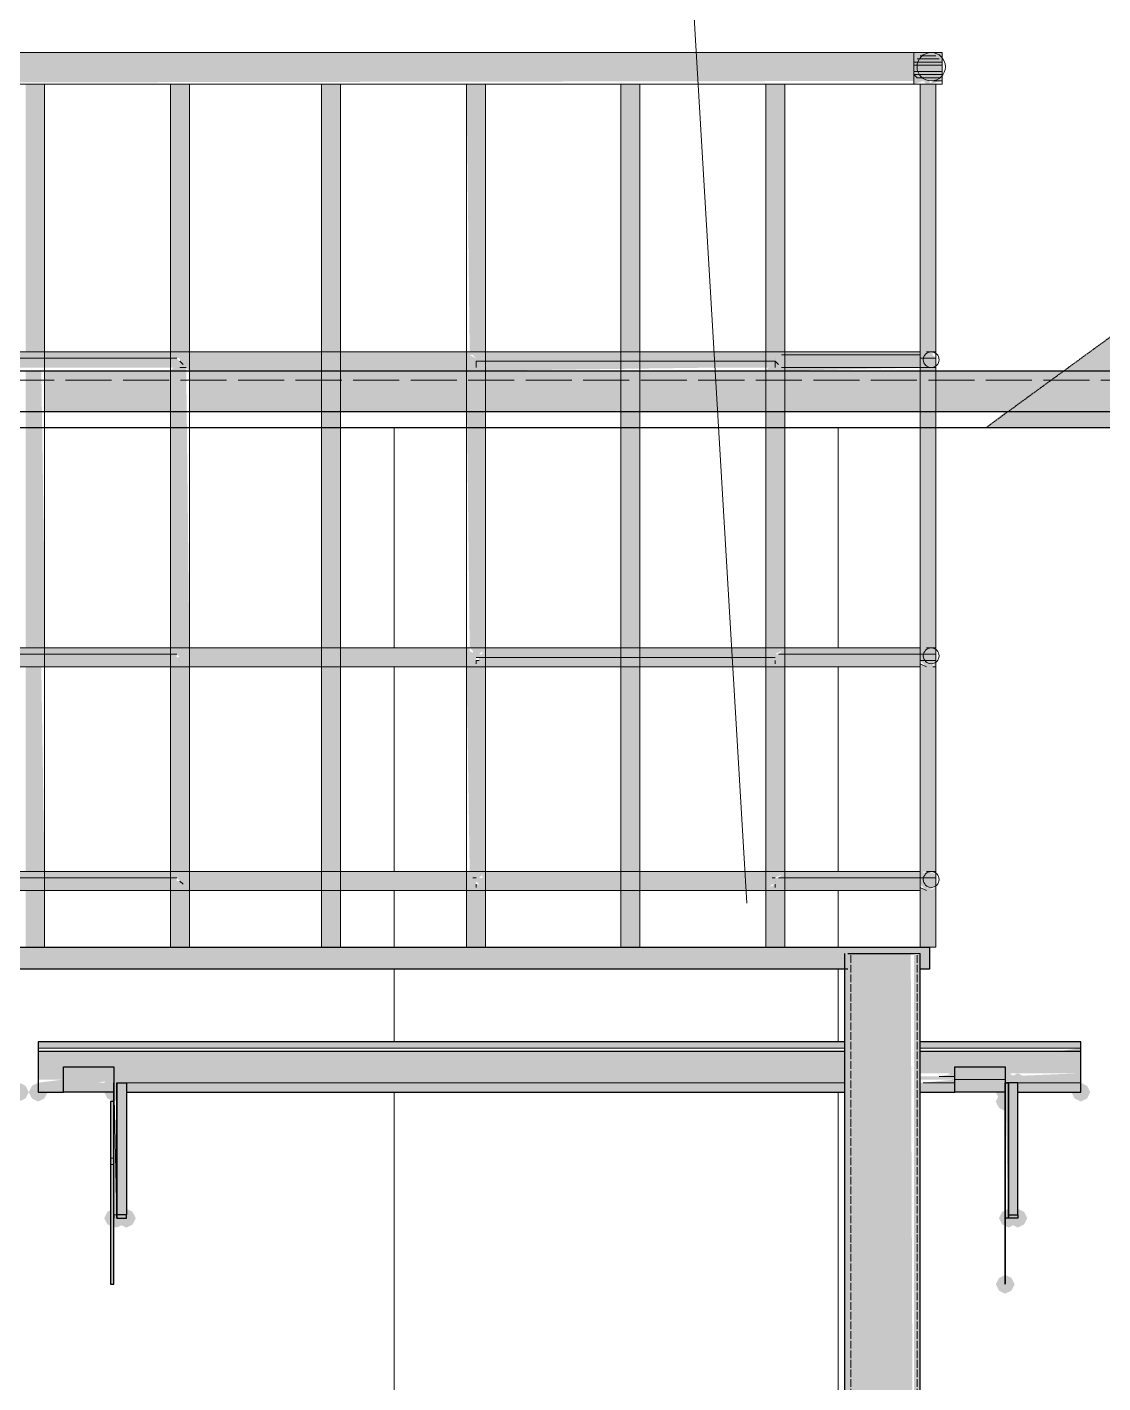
# Model space of a CAD drawing. Header units: millimetres. Extents: x -11345 to 411485, y -9810 to 73012.
# Drawn here: x 368239 to 369685, y 16997 to 18819 of the extents above; entities that cross this region are included whole.
import ezdxf

# ---------------------------------------------------------------- set-up
doc = ezdxf.new("R2010")
doc.units = ezdxf.units.MM
doc.linetypes.add('PDF_IMPORT', pattern=[1, 0.8, -0.2])
for name, color, linetype in [('PDF _Аннотация', 7, 'Continuous'), ('PDF _Крыша штриховка', 7, 'Continuous'), ('PDF _Линии', 7, 'Continuous'), ('PDF _Перекрытие', 7, 'Continuous')]:
    doc.layers.add(name, color=color, linetype=linetype)
for name, color, linetype, true_color in [('PDF _Воздуховоды', 7, 'Continuous', 0xb7c1cb), ('PDF _Несущие колонны', 7, 'Continuous', 0x787878), ('PDF _Обобщенные модели', 7, 'Continuous', 0xb5bcbf), ('PDF _Ограждение', 7, 'Continuous', 0x7f7f7f)]:
    doc.layers.add(name, color=color, linetype=linetype, true_color=true_color)

msp = doc.modelspace()

# ---------------------------------------------------------------- hatches: boundary and pattern name
at = {"layer": 'PDF _Воздуховоды', "transparency": 33554559}
msp.add_hatch(color=256, dxfattribs=at).paths.add_polyline_path([(370222.27054, 18302.4395), (369553.45048, 18302.4395), (369528.05225, 18281.2743), (370251.9018, 18281.2743)])
at = {"layer": 'PDF _Линии', "transparency": 33554559}
for points in [[(368300.47113, 17421.96752), (368296.23809, 17430.4336), (368287.77201, 17434.66663), (368279.30593, 17430.4336), (368275.07289, 17421.96752), (368279.30593, 17413.50144), (368287.77201, 17409.2684), (368296.23809, 17413.50144)], [(368368.19974, 17421.96752), (368363.9667, 17430.4336), (368355.50062, 17434.66663), (368347.03455, 17430.4336), (368342.80151, 17421.96752), (368347.03455, 17413.50144), (368355.50062, 17409.2684), (368363.9667, 17413.50144)], [(369498.42098, 17421.96752), (369494.18794, 17430.4336), (369485.72186, 17434.66663), (369477.25579, 17430.4336), (369473.02275, 17421.96752), (369477.25579, 17413.50144), (369485.72186, 17409.2684), (369494.18794, 17413.50144)], [(369566.14959, 17421.96752), (369561.91655, 17430.4336), (369553.45048, 17434.66663), (369544.9844, 17430.4336), (369540.75136, 17421.96752), (369544.9844, 17413.50144), (369553.45048, 17409.2684), (369561.91655, 17413.50144)], [(368241.20859, 17388.10321), (368236.97555, 17396.56929), (368228.50947, 17400.80233), (368220.0434, 17396.56929), (368215.81036, 17388.10321), (368220.0434, 17379.63714), (368228.50947, 17375.4041), (368236.97555, 17379.63714)], [(368266.60682, 17388.10321), (368262.37378, 17396.56929), (368253.9077, 17400.80233), (368245.44163, 17396.56929), (368241.20859, 17388.10321), (368245.44163, 17379.63714), (368253.9077, 17375.4041), (368262.37378, 17379.63714)], [(368368.19974, 17400.80233), (368363.9667, 17409.2684), (368355.50062, 17413.50144), (368347.03455, 17409.2684), (368342.80151, 17400.80233), (368347.03455, 17392.33625), (368355.50062, 17388.10321), (368363.9667, 17392.33625)], [(368368.19974, 17400.80233), (368363.9667, 17409.2684), (368355.50062, 17413.50144), (368347.03455, 17409.2684), (368342.80151, 17400.80233), (368347.03455, 17392.33625), (368355.50062, 17388.10321), (368363.9667, 17392.33625)], [(368368.19974, 17388.10321), (368363.9667, 17396.56929), (368355.50062, 17400.80233), (368347.03455, 17396.56929), (368342.80151, 17388.10321), (368347.03455, 17379.63714), (368355.50062, 17375.4041), (368363.9667, 17379.63714)], [(368372.43278, 17400.80233), (368368.19974, 17409.2684), (368359.73366, 17413.50144), (368351.26759, 17409.2684), (368347.03455, 17400.80233), (368351.26759, 17392.33625), (368359.73366, 17388.10321), (368368.19974, 17392.33625)], [(368372.43278, 17400.80233), (368368.19974, 17409.2684), (368359.73366, 17413.50144), (368351.26759, 17409.2684), (368347.03455, 17400.80233), (368351.26759, 17392.33625), (368359.73366, 17388.10321), (368368.19974, 17392.33625)], [(368385.13189, 17400.80233), (368380.89885, 17409.2684), (368372.43278, 17413.50144), (368363.9667, 17409.2684), (368359.73366, 17400.80233), (368363.9667, 17392.33625), (368372.43278, 17388.10321), (368380.89885, 17392.33625)], [(369566.14959, 17388.10321), (369561.91655, 17396.56929), (369553.45048, 17400.80233), (369544.9844, 17396.56929), (369540.75136, 17388.10321), (369544.9844, 17379.63714), (369553.45048, 17375.4041), (369561.91655, 17379.63714)], [(369570.38263, 17400.80233), (369566.14959, 17409.2684), (369557.68351, 17413.50144), (369549.21744, 17409.2684), (369544.9844, 17400.80233), (369549.21744, 17392.33625), (369557.68351, 17388.10321), (369566.14959, 17392.33625)], [(369570.38263, 17400.80233), (369566.14959, 17409.2684), (369557.68351, 17413.50144), (369549.21744, 17409.2684), (369544.9844, 17400.80233), (369549.21744, 17392.33625), (369557.68351, 17388.10321), (369566.14959, 17392.33625)], [(369583.08174, 17400.80233), (369578.84871, 17409.2684), (369570.38263, 17413.50144), (369561.91655, 17409.2684), (369557.68351, 17400.80233), (369561.91655, 17392.33625), (369570.38263, 17388.10321), (369578.84871, 17392.33625)], [(369667.74251, 17388.10321), (369663.50947, 17396.56929), (369655.0434, 17400.80233), (369646.57732, 17396.56929), (369642.34428, 17388.10321), (369646.57732, 17379.63714), (369655.0434, 17375.4041), (369663.50947, 17379.63714)], [(369566.14959, 17375.4041), (369561.91655, 17383.87017), (369553.45048, 17388.10321), (369544.9844, 17383.87017), (369540.75136, 17375.4041), (369544.9844, 17366.93802), (369553.45048, 17362.70498), (369561.91655, 17366.93802)], [(368368.19974, 17218.78168), (368363.9667, 17227.24776), (368355.50062, 17231.48079), (368347.03455, 17227.24776), (368342.80151, 17218.78168), (368347.03455, 17210.3156), (368355.50062, 17206.08256), (368363.9667, 17210.3156)], [(368372.43278, 17218.78168), (368368.19974, 17227.24776), (368359.73366, 17231.48079), (368351.26759, 17227.24776), (368347.03455, 17218.78168), (368351.26759, 17210.3156), (368359.73366, 17206.08256), (368368.19974, 17210.3156)], [(368372.43278, 17218.78168), (368368.19974, 17227.24776), (368359.73366, 17231.48079), (368351.26759, 17227.24776), (368347.03455, 17218.78168), (368351.26759, 17210.3156), (368359.73366, 17206.08256), (368368.19974, 17210.3156)], [(368385.13189, 17218.78168), (368380.89885, 17227.24776), (368372.43278, 17231.48079), (368363.9667, 17227.24776), (368359.73366, 17218.78168), (368363.9667, 17210.3156), (368372.43278, 17206.08256), (368380.89885, 17210.3156)], [(369570.38263, 17218.78168), (369566.14959, 17227.24776), (369557.68351, 17231.48079), (369549.21744, 17227.24776), (369544.9844, 17218.78168), (369549.21744, 17210.3156), (369557.68351, 17206.08256), (369566.14959, 17210.3156)], [(369570.38263, 17218.78168), (369566.14959, 17227.24776), (369557.68351, 17231.48079), (369549.21744, 17227.24776), (369544.9844, 17218.78168), (369549.21744, 17210.3156), (369557.68351, 17206.08256), (369566.14959, 17210.3156)], [(369583.08174, 17218.78168), (369578.84871, 17227.24776), (369570.38263, 17231.48079), (369561.91655, 17227.24776), (369557.68351, 17218.78168), (369561.91655, 17210.3156), (369570.38263, 17206.08256), (369578.84871, 17210.3156)], [(369566.14959, 17129.88787), (369561.91655, 17138.35395), (369553.45048, 17142.58699), (369544.9844, 17138.35395), (369540.75136, 17129.88787), (369544.9844, 17121.4218), (369553.45048, 17117.18876), (369561.91655, 17121.4218)]]:
    msp.add_hatch(color=256, dxfattribs=at).paths.add_polyline_path(points)
at = {"layer": 'PDF _Несущие колонны', "transparency": 33554559}
msp.add_hatch(color=256, dxfattribs=at).paths.add_polyline_path([(369439.15844, 17574.3569), (369430.69236, 17574.3569), (369430.69236, 16486.46604), (369426.45933, 17574.3569), (369341.79856, 17574.3569), (369341.79856, 17553.19171), (369337.56552, 17553.19171), (369337.56552, 16279.04717), (369439.15844, 16279.04717)])
at = {"layer": 'PDF _Обобщенные модели', "true_color": 0xb7c0ca, "transparency": 33554559}
for points in [[(368262.37378, 18357.46899), (368262.37378, 18302.4395), (368431.69531, 18302.4395), (368431.69531, 18357.46899)], [(368457.09354, 18357.46899), (368457.09354, 18302.4395), (368634.88115, 18302.4395), (368634.88115, 18357.46899)], [(368660.27938, 18357.46899), (368660.27938, 18302.4395), (368829.60092, 18302.4395), (368829.60092, 18357.46899)], [(368854.99915, 18357.46899), (368854.99915, 18302.4395), (369037.0198, 18302.4395), (369037.0198, 18357.46899)], [(369062.41803, 18357.46899), (369062.41803, 18302.4395), (369231.73956, 18302.4395), (369231.73956, 18357.46899)], [(369257.13779, 18357.46899), (369257.13779, 18302.4395), (369439.15844, 18302.4395), (369439.15844, 18357.46899)], [(369460.32363, 18357.46899), (369460.32363, 18302.4395), (371521.81331, 18302.4395), (371521.81331, 18357.46899)]]:
    msp.add_hatch(color=9, dxfattribs=at).paths.add_polyline_path(points)
at = {"layer": 'PDF _Обобщенные модели', "true_color": 0x7f7f7f, "transparency": 33554559}
for points in [[(369337.56552, 17455.83183), (368253.9077, 17455.83183), (368253.9077, 17447.36575), (369337.56552, 17447.36575)], [(368334.33543, 17400.80233), (368355.50062, 17405.03537), (368355.50062, 17400.80233), (368359.73366, 17400.80233), (368359.73366, 17223.01472), (368359.73366, 17218.78168), (368372.43278, 17218.78168), (368372.43278, 17388.10321), (369337.56552, 17388.10321), (369337.56552, 17443.13271), (368253.9077, 17443.13271), (368253.9077, 17405.03537), (368287.77201, 17405.03537), (368253.9077, 17400.80233), (368253.9077, 17388.10321), (368355.50062, 17388.10321), (368355.50062, 17375.4041), (368351.26759, 17375.4041), (368351.26759, 17129.88787), (368355.50062, 17129.88787), (368355.50062, 17218.78168), (368359.73366, 17218.78168), (368355.50062, 17223.01472), (368359.73366, 17223.01472), (368355.50062, 17400.80233)]]:
    msp.add_hatch(color=8, dxfattribs=at).paths.add_polyline_path(points)
h = msp.add_hatch(color=8, dxfattribs=at)
h.paths.add_polyline_path([(369655.0434, 17447.36575), (369655.0434, 17455.83183), (369439.15844, 17455.83183), (369439.15844, 17447.36575)])
h.paths.add_polyline_path([(369557.68351, 17218.78168), (369553.45048, 17223.01472), (369553.45048, 17218.78168)])
h.paths.add_polyline_path([(369655.0434, 17388.10321), (369655.0434, 17413.50144), (369553.45048, 17409.2684), (369553.45048, 17413.50144), (369655.0434, 17413.50144), (369655.0434, 17447.36575), (369625.41213, 17443.13271), (369439.15844, 17443.13271), (369439.15844, 17413.50144), (369485.72186, 17413.50144), (369464.55667, 17409.2684), (369439.15844, 17409.2684), (369439.15844, 17405.03537), (369485.72186, 17405.03537), (369443.39148, 17400.80233), (369439.15844, 17400.80233), (369439.15844, 17388.10321), (369553.45048, 17388.10321), (369553.45048, 17400.80233), (369557.68351, 17223.01472), (369557.68351, 17218.78168), (369570.38263, 17218.78168), (369570.38263, 17388.10321)])
at = {"layer": 'PDF _Ограждение', "transparency": 33554559}
h = msp.add_hatch(color=256, dxfattribs=at)
h.paths.add_polyline_path([(368033.78971, 17663.25071), (368038.02275, 17667.48374), (368042.25579, 17671.71678), (368042.25579, 17667.48374)])
h.paths.add_polyline_path([(368842.30003, 17667.48374), (368842.30003, 17671.71678), (368846.53307, 17667.48374)], flags=0)
h.paths.add_polyline_path([(368029.55667, 17684.4159), (367860.23514, 17684.4159), (367860.23514, 17959.56339), (368029.55667, 17959.56339)], flags=0)
h.paths.add_polyline_path([(368054.9549, 17684.4159), (368054.9549, 17959.56339), (368236.97555, 17959.56339), (368236.97555, 17684.4159)], flags=0)
h.paths.add_polyline_path([(368431.69531, 17684.4159), (368262.37378, 17684.4159), (368258.14074, 17959.56339), (368431.69531, 17959.56339)], flags=0)
h.paths.add_polyline_path([(369447.62452, 17659.01767), (369439.15844, 17663.25071), (369439.15844, 17667.48374), (369443.39148, 17663.25071)], flags=0)
h.paths.add_polyline_path([(369244.43868, 17675.94982), (369252.90475, 17680.18286), (369248.67172, 17675.94982)], flags=0)
h.paths.add_polyline_path([(367640.11714, 17976.49554), (367635.8841, 17976.49554), (367635.8841, 17980.72858)], flags=0)
h.paths.add_polyline_path([(367644.35018, 17976.49554), (367648.58322, 17980.72858), (367648.58322, 17976.49554)], flags=0)
h.paths.add_polyline_path([(367229.51242, 17984.96162), (367060.19089, 17984.96162), (367055.95785, 18357.46899), (367034.79266, 18357.46899), (367034.79266, 17984.96162), (366852.77201, 17984.96162), (366852.77201, 18357.46899), (367034.79266, 18357.46899), (367229.51242, 18361.70203), (367233.74546, 18361.70203), (367233.74546, 18365.93507), (367236.56749, 18367.34608), (367233.74546, 18361.70203), (367229.51242, 18357.46899)], flags=0)
h.paths.add_polyline_path([(367233.74546, 18378.63419), (367237.9785, 18378.63419), (367242.21154, 18374.40115)], flags=0)
h.paths.add_polyline_path([(369257.13779, 17684.4159), (369257.13779, 17959.56339), (369439.15844, 17959.56339), (369439.15844, 17684.4159)], flags=0)
h.paths.add_polyline_path([(369447.62452, 17684.4159), (369443.39148, 17682.29938), (369443.39148, 17684.4159)], flags=0)
h.paths.add_polyline_path([(368444.39443, 17972.2625), (368440.16139, 17972.2625), (368440.16139, 17976.49554)], flags=0)
h.paths.add_polyline_path([(367860.23514, 18357.46899), (367834.83691, 18357.46899), (367834.83691, 17984.96162), (367652.81626, 17984.96162), (367652.81626, 18357.46899), (367800.9726, 18361.70203), (368033.78971, 18361.70203), (368029.55667, 18357.46899), (368029.55667, 17984.96162), (367860.23514, 17984.96162)], flags=0)
h.paths.add_polyline_path([(369244.43868, 17976.49554), (369252.90475, 17980.72858), (369248.67172, 17976.49554)], flags=0)
h.paths.add_polyline_path([(368046.48882, 18365.93507), (368042.25579, 18370.16811), (368046.48882, 18370.16811)], flags=0)
h.paths.add_polyline_path([(369257.13779, 17984.96162), (369257.13779, 18357.46899), (369439.15844, 18361.70203), (369439.15844, 17984.96162)], flags=0)
h.paths.add_polyline_path([(368833.83396, 18378.63419), (368838.067, 18378.63419), (368842.30003, 18374.40115)], flags=0)
h.paths.add_polyline_path([(368440.16139, 18374.40115), (368444.39443, 18374.40115), (368444.39443, 18370.16811)], flags=0)
h.paths.add_polyline_path([(369062.41803, 18357.46899), (369037.0198, 18357.46899), (369037.0198, 17984.96162), (368854.99915, 17984.96162), (368854.99915, 18357.46899), (369164.01095, 18361.70203), (369235.9726, 18361.70203), (369231.73956, 18357.46899), (369231.73956, 17984.96162), (369062.41803, 17984.96162)], flags=0)
h.paths.add_polyline_path([(368457.09354, 17984.96162), (368452.86051, 18361.70203), (368457.09354, 18357.46899), (368634.88115, 18357.46899), (368634.88115, 17984.96162)], flags=0)
h.paths.add_polyline_path([(368838.067, 17978.61206), (368833.83396, 17980.72858), (368833.83396, 17984.96162), (368660.27938, 17984.96162), (368660.27938, 18357.46899), (368829.60092, 18357.46899), (368833.83396, 17984.96162), (368838.067, 17980.72858)], flags=0)
h.paths.add_polyline_path([(368846.53307, 17976.49554), (368850.76611, 17980.72858), (368850.76611, 17976.49554)], flags=0)
h.paths.add_polyline_path([(369456.09059, 17959.56339), (369456.09059, 17963.79643), (369458.20711, 17963.79643)], flags=0)
h.paths.add_polyline_path([(369443.39148, 17963.79643), (369447.62452, 17959.56339), (369439.15844, 17963.79643), (369439.15844, 17968.02947)], flags=0)
h.paths.add_polyline_path([(368054.9549, 17984.96162), (368054.9549, 18357.46899), (368232.74251, 18361.70203), (368435.92835, 18361.70203), (368431.69531, 18357.46899), (368431.69531, 17984.96162), (368262.37378, 17984.96162), (368262.37378, 18073.85543), (368258.14074, 18357.46899), (368236.97555, 18357.46899), (368236.97555, 17984.96162)], flags=0)
h.paths.add_polyline_path([(368842.30003, 17968.02947), (368842.30003, 17972.2625), (368846.53307, 17972.2625), (368846.53307, 17968.02947)], flags=0)
h.paths.add_polyline_path([(367644.35018, 17984.96162), (367640.11714, 18357.46899), (367640.11714, 18370.16811), (367436.9313, 18370.16811), (367640.11714, 18374.40115), (367635.8841, 18378.63419), (367640.11714, 18378.63419), (367640.11714, 18374.40115), (367644.35018, 18370.16811)], flags=0)
h.paths.add_polyline_path([(367631.65107, 17984.96162), (367458.09649, 17984.96162), (367458.09649, 18357.46899), (367432.69826, 18357.46899), (367432.69826, 17984.96162), (367254.91065, 17984.96162), (367254.91065, 18357.46899), (367631.65107, 18361.70203), (367635.8841, 18361.70203), (367631.65107, 18357.46899)], flags=0)
h.paths.add_polyline_path([(367250.67761, 17980.72858), (367246.44458, 17976.49554), (367242.21154, 17976.49554)], flags=0)
h.paths.add_polyline_path([(367034.79266, 17684.4159), (366852.77201, 17684.4159), (366852.77201, 17959.56339), (367034.79266, 17959.56339)], flags=0)
h.paths.add_polyline_path([(367233.74546, 17663.25071), (367233.74546, 17667.48374), (367237.9785, 17667.48374)], flags=0)
h.paths.add_polyline_path([(367229.51242, 17684.4159), (367060.19089, 17684.4159), (367060.19089, 17959.56339), (367229.51242, 17959.56339)], flags=0)
h.paths.add_polyline_path([(368033.78971, 17963.79643), (368038.02275, 17968.02947), (368042.25579, 17972.2625), (368042.25579, 17968.02947)], flags=0)
h.paths.add_polyline_path([(369062.41803, 17684.4159), (369062.41803, 17959.56339), (369231.73956, 17959.56339), (369231.73956, 17684.4159)], flags=0)
h.paths.add_polyline_path([(368854.99915, 17684.4159), (368854.99915, 17959.56339), (369037.0198, 17959.56339), (369037.0198, 17684.4159)], flags=0)
h.paths.add_polyline_path([(367246.44458, 17675.94982), (367242.21154, 17675.94982), (367250.67761, 17680.18286)], flags=0)
h.paths.add_polyline_path([(368846.53307, 17675.94982), (368850.76611, 17680.18286), (368850.76611, 17675.94982)], flags=0)
h.paths.add_polyline_path([(367432.69826, 17684.4159), (367254.91065, 17684.4159), (367254.91065, 17959.56339), (367432.69826, 17959.56339)], flags=0)
h.paths.add_polyline_path([(367449.63042, 17684.4159), (367445.39738, 17684.4159), (367445.39738, 17959.56339)], flags=0)
h.paths.add_polyline_path([(367631.65107, 17684.4159), (367458.09649, 17684.4159), (367458.09649, 17959.56339), (367631.65107, 17959.56339), (367631.65107, 17963.79643), (367635.8841, 17963.79643), (367631.65107, 17959.56339)], flags=0)
h.paths.add_polyline_path([(367635.8841, 17680.18286), (367640.11714, 17675.94982), (367635.8841, 17675.94982)], flags=0)
h.paths.add_polyline_path([(368660.27938, 17684.4159), (368660.27938, 17959.56339), (368829.60092, 17959.56339), (368833.83396, 17684.4159)], flags=0)
h.paths.add_polyline_path([(368457.09354, 17684.4159), (368457.09354, 17959.56339), (368634.88115, 17959.56339), (368634.88115, 17684.4159)], flags=0)
h.paths.add_polyline_path([(367644.35018, 17684.4159), (367640.11714, 17959.56339), (367640.11714, 17972.2625), (367644.35018, 17972.2625)], flags=0)
h.paths.add_polyline_path([(367648.58322, 17680.18286), (367648.58322, 17675.94982), (367644.35018, 17675.94982)], flags=0)
h.paths.add_polyline_path([(368440.16139, 17675.94982), (368444.39443, 17671.71678), (368440.16139, 17671.71678)], flags=0)
h.paths.add_polyline_path([(367834.83691, 17684.4159), (367652.81626, 17684.4159), (367652.81626, 17959.56339), (367834.83691, 17959.56339)], flags=0)
h.paths.add_polyline_path([(369235.9726, 17663.25071), (369240.20564, 17667.48374), (369244.43868, 17667.48374)], flags=0)
h.paths.add_polyline_path([(369062.41803, 17659.01767), (369231.73956, 17659.01767), (369231.73956, 17582.82298), (369257.13779, 17582.82298), (369257.13779, 17659.01767), (369439.15844, 17659.01767), (369439.15844, 17582.82298), (369460.32363, 17582.82298), (369460.32363, 17663.25071), (369451.85756, 17659.01767), (369456.09059, 17663.25071), (369460.32363, 17663.25071), (369460.32363, 17680.18286), (369451.85756, 17684.4159), (369456.09059, 17684.4159), (369460.32363, 17680.18286), (369460.32363, 18374.40115), (369456.09059, 18378.63419), (369456.09059, 18382.86722), (369460.32363, 18378.63419), (369460.32363, 18742.67548), (369451.85756, 18742.67548), (369451.85756, 18746.90852), (369456.09059, 18746.90852), (369451.85756, 18742.67548), (369468.78971, 18746.90852), (369468.78971, 18785.00587), (366861.23809, 18785.00587), (366861.23809, 18768.07371), (366857.00505, 18772.30675), (366857.00505, 18776.53979), (366852.77201, 18780.77283), (366844.30593, 18785.00587), (366835.83986, 18785.00587), (366823.14074, 18772.30675), (366823.14074, 18755.3746), (366831.60682, 18746.90852), (366835.83986, 18746.90852), (366840.07289, 18742.67548), (366844.30593, 18746.90852), (366852.77201, 18746.90852), (366857.00505, 18751.14156), (366857.00505, 18755.3746), (366861.23809, 18759.60764), (366861.23809, 18742.67548), (369430.69236, 18746.90852), (369430.69236, 18742.67548), (369443.39148, 18746.90852), (369447.62452, 18742.67548), (369439.15844, 18742.67548), (369439.15844, 18382.86722), (369257.13779, 18382.86722), (369257.13779, 18742.67548), (369231.73956, 18742.67548), (369231.73956, 18382.86722), (369062.41803, 18382.86722), (369062.41803, 18742.67548), (369037.0198, 18742.67548), (369037.0198, 18382.86722), (368854.99915, 18382.86722), (368854.99915, 18742.67548), (368829.60092, 18742.67548), (368833.83396, 18382.86722), (368660.27938, 18382.86722), (368660.27938, 18742.67548), (368634.88115, 18742.67548), (368634.88115, 18382.86722), (368457.09354, 18382.86722), (368457.09354, 18742.67548), (368431.69531, 18742.67548), (368431.69531, 18382.86722), (368262.37378, 18382.86722), (368262.37378, 18742.67548), (368236.97555, 18742.67548), (368236.97555, 18382.86722), (368054.9549, 18382.86722), (368054.9549, 18742.67548), (368029.55667, 18742.67548), (368029.55667, 18382.86722), (367860.23514, 18382.86722), (367860.23514, 18742.67548), (367834.83691, 18742.67548), (367834.83691, 18382.86722), (367652.81626, 18382.86722), (367652.81626, 18742.67548), (367631.65107, 18742.67548), (367631.65107, 18382.86722), (367458.09649, 18382.86722), (367458.09649, 18742.67548), (367432.69826, 18742.67548), (367436.9313, 18382.86722), (367254.91065, 18382.86722), (367254.91065, 18742.67548), (367229.51242, 18742.67548), (367229.51242, 18382.86722), (367060.19089, 18382.86722), (367060.19089, 18742.67548), (367034.79266, 18742.67548), (367034.79266, 18382.86722), (366852.77201, 18382.86722), (366852.77201, 18742.67548), (366840.07289, 18742.67548), (366827.37378, 18742.67548), (366827.37378, 17582.82298), (366852.77201, 17582.82298), (366852.77201, 17659.01767), (367034.79266, 17659.01767), (367034.79266, 17582.82298), (367060.19089, 17582.82298), (367060.19089, 17659.01767), (367229.51242, 17659.01767), (367229.51242, 17582.82298), (367254.91065, 17582.82298), (367254.91065, 17659.01767), (367432.69826, 17659.01767), (367432.69826, 17582.82298), (367458.09649, 17582.82298), (367458.09649, 17659.01767), (367631.65107, 17659.01767), (367631.65107, 17663.25071), (367635.8841, 17663.25071), (367631.65107, 17659.01767), (367631.65107, 17582.82298), (367644.35018, 17582.82298), (367640.11714, 17659.01767), (367640.11714, 17671.71678), (367644.35018, 17671.71678), (367644.35018, 17582.82298), (367652.81626, 17582.82298), (367652.81626, 17659.01767), (367834.83691, 17659.01767), (367834.83691, 17582.82298), (367860.23514, 17582.82298), (367860.23514, 17659.01767), (368029.55667, 17659.01767), (368029.55667, 17582.82298), (368054.9549, 17582.82298), (368054.9549, 17659.01767), (368236.97555, 17659.01767), (368236.97555, 17582.82298), (368262.37378, 17582.82298), (368262.37378, 17659.01767), (368431.69531, 17659.01767), (368431.69531, 17582.82298), (368457.09354, 17582.82298), (368457.09354, 17659.01767), (368634.88115, 17659.01767), (368634.88115, 17582.82298), (368660.27938, 17582.82298), (368660.27938, 17659.01767), (368829.60092, 17659.01767), (368829.60092, 17582.82298), (368854.99915, 17582.82298), (368854.99915, 17659.01767), (369037.0198, 17659.01767), (369037.0198, 17582.82298), (369062.41803, 17582.82298)], flags=0)
at = {"layer": 'PDF _Перекрытие', "true_color": 0x787878, "transparency": 33554559}
msp.add_hatch(color=8, dxfattribs=at).paths.add_polyline_path([(369451.85756, 17582.82298), (366840.07289, 17582.82298), (366840.07289, 17553.19171), (366848.53897, 17553.19171), (366848.53897, 17574.3569), (366950.13189, 17574.3569), (366950.13189, 17553.19171), (369341.79856, 17553.19171), (369341.79856, 17574.3569), (369439.15844, 17574.3569), (369439.15844, 17553.19171), (369451.85756, 17553.19171)])

# ---------------------------------------------------------------- linework, layer by layer
at = {"layer": 'PDF _Аннотация', "lineweight": 9}
msp.add_lwpolyline([(369206.34133, 17642.08551), (369049.71891, 20270.80233), (367843.30298, 20270.80233), (367301.47407, 20270.80233)], dxfattribs=at)
at = {"layer": 'PDF _Воздуховоды', "color": 7, "linetype": 'PDF_IMPORT', "lineweight": 18, "ltscale": 3.149674}
msp.add_lwpolyline([(369528.05225, 18281.2743), (369887.86051, 18543.72268), (370251.9018, 18281.2743)], dxfattribs=at)
at = {"layer": 'PDF _Воздуховоды', "transparency": 33554559}
msp.add_solid([(369887.86051, 18543.72268), (370146.07584, 18357.46899), (369633.8782, 18357.46899)], dxfattribs=at)
at = {"layer": 'PDF _Крыша штриховка', "lineweight": 9}
for points in [[(368732.24104, 17984.96162), (368732.24104, 18281.2743)], [(369329.09944, 17984.96162), (369329.09944, 18281.2743)], [(368732.24104, 17684.4159), (368732.24104, 17959.56339)], [(369329.09944, 17684.4159), (369329.09944, 17959.56339)], [(368732.24104, 17582.82298), (368732.24104, 17659.01767)], [(369329.09944, 17582.82298), (369329.09944, 17659.01767)], [(368732.24104, 17455.83183), (368732.24104, 17553.19171)], [(369329.09944, 17455.83183), (369329.09944, 17553.19171)], [(368732.24104, 16279.04717), (368732.24104, 17388.10321)], [(369329.09944, 16279.04717), (369329.09944, 17388.10321)]]:
    msp.add_lwpolyline(points, dxfattribs=at)
at = {"layer": 'PDF _Линии', "lineweight": 30, "ltscale": 77.298008}
msp.add_lwpolyline([(345518.25874, 18357.46899), (371521.81331, 18357.46899)], dxfattribs=at)
at = {"layer": 'PDF _Линии', "lineweight": 30, "ltscale": 76.282043}
msp.add_lwpolyline([(371521.81331, 18302.4395), (345526.72481, 18302.4395)], dxfattribs=at)
at = {"layer": 'PDF _Линии', "lineweight": 30, "ltscale": 40.440327}
msp.add_lwpolyline([(345878.067, 18281.2743), (371458.31773, 18281.2743), (376449.06995, 15440.90557)], dxfattribs=at)
at = {"layer": 'PDF _Линии', "lineweight": 30, "ltscale": 3.767537}
msp.add_lwpolyline([(366852.77201, 17582.82298), (369451.85756, 17582.82298), (369451.85756, 17553.19171)], dxfattribs=at)
at = {"layer": 'PDF _Линии', "lineweight": 30, "ltscale": 12.953554}
for points in [[(369337.56552, 17574.3569), (369337.56552, 15826.11206)], [(369439.15844, 15826.11206), (369439.15844, 17574.3569)]]:
    msp.add_lwpolyline(points, dxfattribs=at)
at = {"layer": 'PDF _Линии', "lineweight": 30}
for points in [[(369341.79856, 17574.3569), (369350.26464, 17574.3569), (369430.69236, 17574.3569)], [(369341.79856, 17553.19171), (366950.13189, 17553.19171)], [(369451.85756, 17553.19171), (369439.15844, 17553.19171)], [(369337.56552, 17455.83183), (368253.9077, 17455.83183), (368253.9077, 17451.59879), (368253.9077, 17447.36575), (368253.9077, 17443.13271), (368253.9077, 17413.50144), (368253.9077, 17405.03537), (368253.9077, 17388.10321), (368287.77201, 17388.10321)], [(369570.38263, 17388.10321), (369655.0434, 17388.10321), (369655.0434, 17405.03537), (369655.0434, 17413.50144), (369655.0434, 17443.13271), (369655.0434, 17447.36575), (369655.0434, 17451.59879), (369655.0434, 17455.83183), (369439.15844, 17455.83183)], [(368253.9077, 17443.13271), (369337.56552, 17443.13271)], [(369439.15844, 17443.13271), (369655.0434, 17443.13271)], [(368355.50062, 17316.14156), (368355.50062, 17400.80233), (368355.50062, 17388.10321), (368287.77201, 17388.10321), (368287.77201, 17400.80233), (368287.77201, 17405.03537), (368287.77201, 17421.96752), (368355.50062, 17421.96752), (368355.50062, 17405.03537), (368355.50062, 17400.80233), (368355.50062, 17388.10321)], [(369553.45048, 17316.14156), (369553.45048, 17400.80233), (369553.45048, 17388.10321), (369485.72186, 17388.10321), (369485.72186, 17400.80233), (369485.72186, 17405.03537), (369485.72186, 17421.96752), (369553.45048, 17421.96752), (369553.45048, 17405.03537), (369553.45048, 17400.80233), (369553.45048, 17388.10321)], [(368355.50062, 17375.4041), (368351.26759, 17375.4041), (368351.26759, 17299.20941), (368351.26759, 17290.74333), (368351.26759, 17129.88787), (368355.50062, 17129.88787), (368355.50062, 17290.74333), (368355.50062, 17299.20941), (368355.50062, 17320.3746), (368355.50062, 17400.80233)], [(368355.50062, 17400.80233), (368355.50062, 17400.80233)], [(368359.73366, 17400.80233), (368359.73366, 17400.80233)], [(368359.73366, 17400.80233), (368359.73366, 17400.80233)], [(368359.73366, 17400.80233), (368372.43278, 17400.80233), (368372.43278, 17223.01472), (368359.73366, 17223.01472), (368359.73366, 17218.78168), (368372.43278, 17218.78168), (368372.43278, 17223.01472)], [(369553.45048, 17400.80233), (369553.45048, 17400.80233)], [(369553.45048, 17400.80233), (369557.68351, 17400.80233)], [(369557.68351, 17223.01472), (369557.68351, 17218.78168), (369557.68351, 17223.01472), (369570.38263, 17223.01472), (369570.38263, 17400.80233), (369557.68351, 17400.80233), (369557.68351, 17223.01472), (369557.68351, 17400.80233), (369553.45048, 17400.80233), (369553.45048, 17320.3746), (369553.45048, 17299.20941), (369553.45048, 17375.4041)], [(369557.68351, 17400.80233), (369557.68351, 17400.80233)], [(368372.43278, 17388.10321), (369337.56552, 17388.10321)], [(369439.15844, 17388.10321), (369485.72186, 17388.10321)], [(368359.73366, 17223.01472), (368359.73366, 17223.01472)], [(368359.73366, 17218.78168), (368359.73366, 17223.01472)], [(368359.73366, 17218.78168), (368359.73366, 17218.78168)], [(369570.38263, 17223.01472), (369570.38263, 17218.78168), (369557.68351, 17218.78168), (369553.45048, 17218.78168)], [(369557.68351, 17223.01472), (369557.68351, 17223.01472)], [(369557.68351, 17223.01472), (369557.68351, 17218.78168), (369557.68351, 17223.01472)], [(369557.68351, 17218.78168), (369557.68351, 17218.78168)]]:
    msp.add_lwpolyline(points, dxfattribs=at)
for points in [[(368359.73366, 17400.80233), (368359.73366, 17223.01472)], [(369553.45048, 17129.88787), (369553.45048, 17290.74333), (369553.45048, 17299.20941), (369553.45048, 17290.74333)], [(368355.50062, 17218.78168), (368355.50062, 17223.01472)]]:
    msp.add_lwpolyline(points, close=True, dxfattribs=at)
at = {"layer": 'PDF _Несущие колонны', "color": 7, "linetype": 'PDF_IMPORT', "lineweight": 18, "ltscale": 12.953554}
for points in [[(369346.0316, 15826.11206), (369346.0316, 17574.3569)], [(369434.9254, 15826.11206), (369434.9254, 17574.3569)]]:
    msp.add_lwpolyline(points, dxfattribs=at)
at = {"layer": 'PDF _Несущие колонны', "color": 7, "lineweight": 18}
msp.add_lwpolyline([(369430.69236, 17574.3569), (369439.15844, 17574.3569)], dxfattribs=at)
at = {"layer": 'PDF _Обобщенные модели', "color": 7, "linetype": 'PDF_IMPORT', "lineweight": 18, "ltscale": 77.298008}
msp.add_lwpolyline([(371521.81331, 18344.76988), (345518.25874, 18344.76988)], dxfattribs=at)
at = {"layer": 'PDF _Обобщенные модели', "color": 7, "linetype": 'PDF_IMPORT', "lineweight": 18, "ltscale": 76.324375}
msp.add_lwpolyline([(371521.81331, 18302.4395), (345526.72481, 18302.4395)], dxfattribs=at)
at = {"layer": 'PDF _Обобщенные модели', "color": 7, "lineweight": 9}
for points in [[(368253.9077, 17447.36575), (369337.56552, 17447.36575)], [(369439.15844, 17447.36575), (369655.0434, 17447.36575)], [(368287.77201, 17421.96752), (368355.50062, 17421.96752)], [(369485.72186, 17421.96752), (369553.45048, 17421.96752)], [(368355.50062, 17400.80233), (368355.50062, 17400.80233)], [(368355.50062, 17400.80233), (368355.50062, 17400.80233)], [(368355.50062, 17400.80233), (368355.50062, 17320.3746)], [(368359.73366, 17400.80233), (368359.73366, 17400.80233)], [(368372.43278, 17400.80233), (368359.73366, 17400.80233)], [(369553.45048, 17320.3746), (369553.45048, 17400.80233), (369557.68351, 17400.80233), (369570.38263, 17400.80233)], [(369553.45048, 17400.80233), (369553.45048, 17400.80233)], [(369557.68351, 17400.80233), (369557.68351, 17400.80233)], [(368355.50062, 17383.87017), (368355.50062, 17383.87017)], [(369553.45048, 17383.87017), (369553.45048, 17383.87017)], [(368355.50062, 17299.20941), (368351.26759, 17299.20941)], [(368351.26759, 17290.74333), (368355.50062, 17290.74333)], [(369553.45048, 17299.20941), (369553.45048, 17299.20941)], [(369553.45048, 17290.74333), (369553.45048, 17290.74333)], [(368355.50062, 17218.78168), (368355.50062, 17223.01472)], [(368355.50062, 17218.78168), (368355.50062, 17218.78168)], [(368359.73366, 17218.78168), (368359.73366, 17218.78168)], [(368359.73366, 17218.78168), (368372.43278, 17218.78168)], [(369553.45048, 17218.78168), (369557.68351, 17218.78168), (369570.38263, 17218.78168)], [(369557.68351, 17218.78168), (369557.68351, 17223.01472)]]:
    msp.add_lwpolyline(points, dxfattribs=at)
at = {"layer": 'PDF _Обобщенные модели', "color": 8, "lineweight": 0, "true_color": 0x7f7f7f}
for points in [[(368355.50062, 17400.80233), (368355.50062, 17400.80233), (368355.50062, 17400.80233)], [(369485.72186, 17405.03537), (369553.45048, 17405.03537), (369485.72186, 17405.03537)], [(369557.68351, 17400.80233), (369557.68351, 17400.80233), (369557.68351, 17400.80233)], [(369557.68351, 17400.80233), (369557.68351, 17400.80233), (369557.68351, 17400.80233)], [(368355.50062, 17223.01472), (368355.50062, 17223.01472), (368355.50062, 17223.01472)], [(369557.68351, 17223.01472), (369557.68351, 17223.01472), (369557.68351, 17223.01472)]]:
    msp.add_lwpolyline(points, close=True, dxfattribs=at)
for points in [[(368359.73366, 17223.01472), (368355.50062, 17400.80233), (368359.73366, 17223.01472)], [(368355.50062, 17400.80233), (368355.50062, 17400.80233), (368355.50062, 17400.80233)], [(368355.50062, 17400.80233), (368355.50062, 17400.80233), (368355.50062, 17400.80233)], [(368359.73366, 17400.80233), (368372.43278, 17400.80233), (368359.73366, 17400.80233)], [(369337.56552, 17400.80233), (368359.73366, 17400.80233), (369337.56552, 17400.80233)], [(369485.72186, 17400.80233), (369443.39148, 17400.80233), (369485.72186, 17400.80233)], [(369485.72186, 17409.2684), (369464.55667, 17409.2684), (369485.72186, 17409.2684)], [(369655.0434, 17400.80233), (369553.45048, 17400.80233), (369655.0434, 17400.80233)], [(369557.68351, 17400.80233), (369570.38263, 17400.80233), (369557.68351, 17400.80233)], [(369655.0434, 17400.80233), (369557.68351, 17400.80233), (369655.0434, 17400.80233)], [(369655.0434, 17400.80233), (369570.38263, 17400.80233), (369655.0434, 17400.80233)], [(368359.73366, 17223.01472), (368355.50062, 17223.01472), (368359.73366, 17223.01472)], [(369557.68351, 17223.01472), (369557.68351, 17223.01472), (369557.68351, 17223.01472)], [(369557.68351, 17223.01472), (369557.68351, 17223.01472), (369557.68351, 17223.01472)], [(369557.68351, 17223.01472), (369557.68351, 17223.01472), (369557.68351, 17223.01472)], [(369557.68351, 17218.78168), (369557.68351, 17218.78168), (369557.68351, 17218.78168)]]:
    msp.add_lwpolyline(points, dxfattribs=at)
at = {"layer": 'PDF _Ограждение', "color": 7, "lineweight": 9}
for points in [[(369451.85756, 17582.82298), (369460.32363, 17582.82298), (369460.32363, 18742.67548), (369468.78971, 18742.67548), (369468.78971, 18763.84068), (369468.78971, 18785.00587), (369430.69236, 18785.00587), (366861.23809, 18785.00587), (366861.23809, 18763.84068), (366861.23809, 18742.67548), (369430.69236, 18742.67548), (369439.15844, 18742.67548), (369460.32363, 18742.67548)], [(369430.69236, 18742.67548), (369430.69236, 18763.84068), (369430.69236, 18785.00587)]]:
    msp.add_lwpolyline(points, dxfattribs=at)
at = {"layer": 'PDF _Ограждение', "lineweight": 0}
for points in [[(369443.39148, 18785.00587), (369430.69236, 18785.00587), (369443.39148, 18785.00587)], [(369456.09059, 18785.00587), (369443.39148, 18785.00587), (369456.09059, 18785.00587)], [(369468.78971, 18772.30675), (369430.69236, 18772.30675), (369468.78971, 18772.30675)], [(369430.69236, 18772.30675), (369430.69236, 18772.30675), (369430.69236, 18772.30675)], [(369430.69236, 18772.30675), (369430.69236, 18772.30675), (369430.69236, 18772.30675)], [(369468.78971, 18768.07371), (369430.69236, 18768.07371), (369468.78971, 18768.07371)], [(369464.55667, 18776.53979), (369434.9254, 18776.53979), (369464.55667, 18776.53979)], [(369460.32363, 18780.77283), (369439.15844, 18780.77283), (369460.32363, 18780.77283)], [(369468.78971, 18759.60764), (369430.69236, 18759.60764), (369468.78971, 18759.60764)], [(369430.69236, 18759.60764), (369430.69236, 18759.60764), (369430.69236, 18759.60764)], [(369430.69236, 18759.60764), (369430.69236, 18759.60764), (369430.69236, 18759.60764)], [(369468.78971, 18755.3746), (369430.69236, 18755.3746), (369468.78971, 18755.3746)], [(369434.9254, 18751.14156), (369430.69236, 18755.3746), (369434.9254, 18751.14156)], [(369464.55667, 18751.14156), (369434.9254, 18751.14156), (369464.55667, 18751.14156)], [(369468.78971, 18746.90852), (369456.09059, 18746.90852), (369468.78971, 18746.90852)], [(369468.78971, 18751.14156), (369468.78971, 18755.3746), (369468.78971, 18751.14156)], [(369430.69236, 18742.67548), (369430.69236, 18742.67548), (369430.69236, 18742.67548)], [(369430.69236, 18742.67548), (369430.69236, 18742.67548), (369430.69236, 18742.67548)], [(369430.69236, 18742.67548), (369430.69236, 18742.67548), (369430.69236, 18742.67548)], [(368431.69531, 18382.86722), (368270.83986, 18382.86722), (368431.69531, 18382.86722)], [(368833.83396, 18382.86722), (368457.09354, 18382.86722), (368833.83396, 18382.86722)], [(368833.83396, 18382.86722), (368829.60092, 18382.86722), (368833.83396, 18382.86722)], [(369460.32363, 18382.86722), (369447.62452, 18382.86722), (369460.32363, 18382.86722)], [(368440.16139, 18374.40115), (368046.48882, 18374.40115), (368440.16139, 18374.40115)], [(368448.62747, 18365.93507), (368444.39443, 18370.16811), (368448.62747, 18365.93507)], [(369244.43868, 18370.16811), (368842.30003, 18370.16811), (369244.43868, 18370.16811)], [(368842.30003, 18361.70203), (368842.30003, 18370.16811), (368842.30003, 18361.70203)], [(369244.43868, 18374.40115), (369244.43868, 18374.40115), (369244.43868, 18374.40115)], [(369244.43868, 18374.40115), (369244.43868, 18374.40115), (369244.43868, 18374.40115)], [(369248.67172, 18365.93507), (369244.43868, 18370.16811), (369248.67172, 18365.93507)], [(369244.43868, 18361.70203), (369244.43868, 18370.16811), (369244.43868, 18361.70203)], [(369439.15844, 18378.63419), (369252.90475, 18378.63419), (369439.15844, 18378.63419)], [(369460.32363, 18374.40115), (369439.15844, 18374.40115), (369460.32363, 18374.40115)], [(369460.32363, 18361.70203), (369460.32363, 18370.16811), (369460.32363, 18361.70203)], [(368452.86051, 18361.70203), (368444.39443, 18361.70203), (368452.86051, 18361.70203)], [(369439.15844, 18361.70203), (369252.90475, 18361.70203), (369439.15844, 18361.70203)], [(369460.32363, 18361.70203), (369439.15844, 18361.70203), (369460.32363, 18361.70203)], [(369460.32363, 18361.70203), (369456.09059, 18361.70203), (369460.32363, 18361.70203)], [(368833.83396, 17984.96162), (368829.60092, 17984.96162), (368833.83396, 17984.96162)], [(369460.32363, 17984.96162), (369447.62452, 17984.96162), (369460.32363, 17984.96162)], [(368440.16139, 17976.49554), (368046.48882, 17976.49554), (368440.16139, 17976.49554)], [(369244.43868, 17972.2625), (368842.30003, 17972.2625), (369244.43868, 17972.2625)], [(368842.30003, 17963.79643), (368842.30003, 17968.02947), (368842.30003, 17963.79643)], [(369244.43868, 17972.2625), (368846.53307, 17972.2625), (369244.43868, 17972.2625)], [(369244.43868, 17976.49554), (369244.43868, 17976.49554), (369244.43868, 17976.49554)], [(369244.43868, 17976.49554), (369244.43868, 17976.49554), (369244.43868, 17976.49554)], [(369244.43868, 17963.79643), (369244.43868, 17968.02947), (369244.43868, 17963.79643)], [(369439.15844, 17976.49554), (369248.67172, 17976.49554), (369439.15844, 17976.49554)], [(369460.32363, 17976.49554), (369439.15844, 17976.49554), (369460.32363, 17976.49554)], [(369460.32363, 17968.02947), (369439.15844, 17968.02947), (369460.32363, 17968.02947)], [(369447.62452, 17959.56339), (369439.15844, 17963.79643), (369447.62452, 17959.56339)], [(369460.32363, 17968.02947), (369460.32363, 17968.02947), (369460.32363, 17968.02947)], [(369460.32363, 17968.02947), (369460.32363, 17968.02947), (369460.32363, 17968.02947)], [(369460.32363, 17959.56339), (369460.32363, 17968.02947), (369460.32363, 17959.56339)], [(369460.32363, 17959.56339), (369456.09059, 17959.56339), (369460.32363, 17959.56339)], [(368440.16139, 17675.94982), (368046.48882, 17675.94982), (368440.16139, 17675.94982)], [(368431.69531, 17684.4159), (368270.83986, 17684.4159), (368431.69531, 17684.4159)], [(368444.39443, 17671.71678), (368444.39443, 17671.71678), (368444.39443, 17671.71678)], [(368444.39443, 17671.71678), (368444.39443, 17671.71678), (368444.39443, 17671.71678)], [(368448.62747, 17667.48374), (368444.39443, 17671.71678), (368448.62747, 17667.48374)], [(368444.39443, 17671.71678), (368444.39443, 17671.71678), (368444.39443, 17671.71678)], [(368444.39443, 17671.71678), (368444.39443, 17671.71678), (368444.39443, 17671.71678)], [(368444.39443, 17671.71678), (368444.39443, 17671.71678), (368444.39443, 17671.71678)], [(368833.83396, 17684.4159), (368829.60092, 17684.4159), (368833.83396, 17684.4159)], [(368842.30003, 17675.94982), (368838.067, 17675.94982), (368842.30003, 17675.94982)], [(368842.30003, 17671.71678), (368842.30003, 17671.71678), (368842.30003, 17671.71678)], [(369244.43868, 17675.94982), (369240.20564, 17675.94982), (369244.43868, 17675.94982)], [(369244.43868, 17675.94982), (369244.43868, 17675.94982), (369244.43868, 17675.94982)], [(369244.43868, 17675.94982), (369244.43868, 17675.94982), (369244.43868, 17675.94982)], [(369244.43868, 17671.71678), (369244.43868, 17671.71678), (369244.43868, 17671.71678)], [(369439.15844, 17675.94982), (369248.67172, 17675.94982), (369439.15844, 17675.94982)], [(369460.32363, 17675.94982), (369439.15844, 17675.94982), (369460.32363, 17675.94982)], [(369460.32363, 17684.4159), (369447.62452, 17684.4159), (369460.32363, 17684.4159)], [(369460.32363, 17671.71678), (369460.32363, 17671.71678), (369460.32363, 17671.71678)], [(368842.30003, 17663.25071), (368842.30003, 17667.48374), (368842.30003, 17663.25071)], [(369244.43868, 17663.25071), (369244.43868, 17667.48374), (369244.43868, 17663.25071)], [(369447.62452, 17659.01767), (369439.15844, 17663.25071), (369447.62452, 17659.01767)], [(369460.32363, 17667.48374), (369460.32363, 17667.48374), (369460.32363, 17667.48374)], [(369460.32363, 17667.48374), (369460.32363, 17667.48374), (369460.32363, 17667.48374)], [(369460.32363, 17659.01767), (369460.32363, 17663.25071), (369460.32363, 17659.01767)]]:
    msp.add_lwpolyline(points, dxfattribs=at)
for points in [[(369468.78971, 18785.00587), (369468.78971, 18785.00587), (369468.78971, 18785.00587)], [(369430.69236, 18759.60764), (369430.69236, 18759.60764), (369430.69236, 18759.60764)], [(369468.78971, 18759.60764), (369468.78971, 18759.60764), (369468.78971, 18759.60764)], [(369451.85756, 18742.67548), (369451.85756, 18742.67548), (369451.85756, 18742.67548)], [(369231.73956, 18382.86722), (369231.73956, 18382.86722), (369231.73956, 18382.86722)], [(368444.39443, 18374.40115), (368444.39443, 18374.40115), (368444.39443, 18374.40115)], [(368444.39443, 18370.16811), (368444.39443, 18370.16811), (368444.39443, 18370.16811)], [(368842.30003, 18370.16811), (368842.30003, 18370.16811), (368842.30003, 18370.16811)], [(369244.43868, 18370.16811), (369244.43868, 18370.16811), (369244.43868, 18370.16811)], [(369244.43868, 18370.16811), (369244.43868, 18370.16811), (369244.43868, 18370.16811)], [(368258.14074, 18357.46899), (368258.14074, 18357.46899), (368258.14074, 18357.46899)], [(368660.27938, 18357.46899), (368660.27938, 18357.46899), (368660.27938, 18357.46899)], [(369062.41803, 18357.46899), (369062.41803, 18357.46899), (369062.41803, 18357.46899)], [(368431.69531, 17984.96162), (368431.69531, 17984.96162), (368431.69531, 17984.96162)], [(369231.73956, 17984.96162), (369231.73956, 17984.96162), (369231.73956, 17984.96162)], [(368444.39443, 17972.2625), (368444.39443, 17972.2625), (368444.39443, 17972.2625)], [(368444.39443, 17972.2625), (368444.39443, 17972.2625), (368444.39443, 17972.2625)], [(368444.39443, 17968.02947), (368444.39443, 17968.02947), (368444.39443, 17968.02947)], [(368842.30003, 17972.2625), (368842.30003, 17972.2625), (368842.30003, 17972.2625)], [(368846.53307, 17968.02947), (368842.30003, 17968.02947), (368846.53307, 17968.02947)], [(368854.99915, 17959.56339), (368854.99915, 17959.56339), (368854.99915, 17959.56339)], [(369257.13779, 17959.56339), (369257.13779, 17959.56339), (369257.13779, 17959.56339)], [(369447.62452, 17959.56339), (369447.62452, 17959.56339), (369447.62452, 17959.56339)], [(369231.73956, 17684.4159), (369231.73956, 17684.4159), (369231.73956, 17684.4159)], [(368854.99915, 17659.01767), (368854.99915, 17659.01767), (368854.99915, 17659.01767)], [(369257.13779, 17659.01767), (369257.13779, 17659.01767), (369257.13779, 17659.01767)]]:
    msp.add_lwpolyline(points, close=True, dxfattribs=at)
at = {"layer": 'PDF _Ограждение', "color": 7, "lineweight": 9, "ltscale": 3.767537}
msp.add_lwpolyline([(368262.37378, 17582.82298), (368262.37378, 18742.67548)], dxfattribs=at)
at = {"layer": 'PDF _Ограждение', "color": 7, "lineweight": 9}
for points in [[(368457.09354, 18742.67548), (368444.39443, 18742.67548), (368431.69531, 18742.67548), (368431.69531, 17582.82298), (368444.39443, 17582.82298), (368457.09354, 17582.82298)], [(368854.99915, 18742.67548), (368842.30003, 18742.67548), (368829.60092, 18742.67548), (368829.60092, 17582.82298), (368842.30003, 17582.82298), (368854.99915, 17582.82298)], [(369257.13779, 18742.67548), (369244.43868, 18742.67548), (369231.73956, 18742.67548), (369231.73956, 17582.82298), (369244.43868, 17582.82298), (369257.13779, 17582.82298)], [(369439.15844, 18382.86722), (366852.77201, 18382.86722), (366852.77201, 18370.16811), (366852.77201, 18357.46899), (369439.15844, 18357.46899), (369439.15844, 18370.16811)], [(369439.15844, 17984.96162), (366852.77201, 17984.96162), (366852.77201, 17972.2625), (366852.77201, 17959.56339), (369439.15844, 17959.56339), (369439.15844, 17972.2625)], [(369439.15844, 17684.4159), (366852.77201, 17684.4159), (366852.77201, 17671.71678), (366852.77201, 17659.01767), (369439.15844, 17659.01767), (369439.15844, 17671.71678)]]:
    msp.add_lwpolyline(points, close=True, dxfattribs=at)
at = {"layer": 'PDF _Ограждение', "color": 7, "lineweight": 9, "ltscale": 3.725205}
for points in [[(368634.88115, 18742.67548), (368634.88115, 17582.82298)], [(368660.27938, 17582.82298), (368660.27938, 18742.67548)], [(369037.0198, 18742.67548), (369037.0198, 17582.82298)], [(369062.41803, 17582.82298), (369062.41803, 18742.67548)], [(369439.15844, 18742.67548), (369439.15844, 17582.82298)]]:
    msp.add_lwpolyline(points, dxfattribs=at)
at = {"layer": 'PDF _Ограждение', "color": 7, "lineweight": 9}
for centre, radius in [((369453.97634, 18765.95946), 19.05094), ((369453.97328, 18372.28383), 10.5818), ((369453.97328, 17974.37823), 10.5818), ((369453.97328, 17673.8325), 10.5818)]:
    msp.add_circle(centre, radius, dxfattribs=at)

doc.saveas('drawing.dxf')
